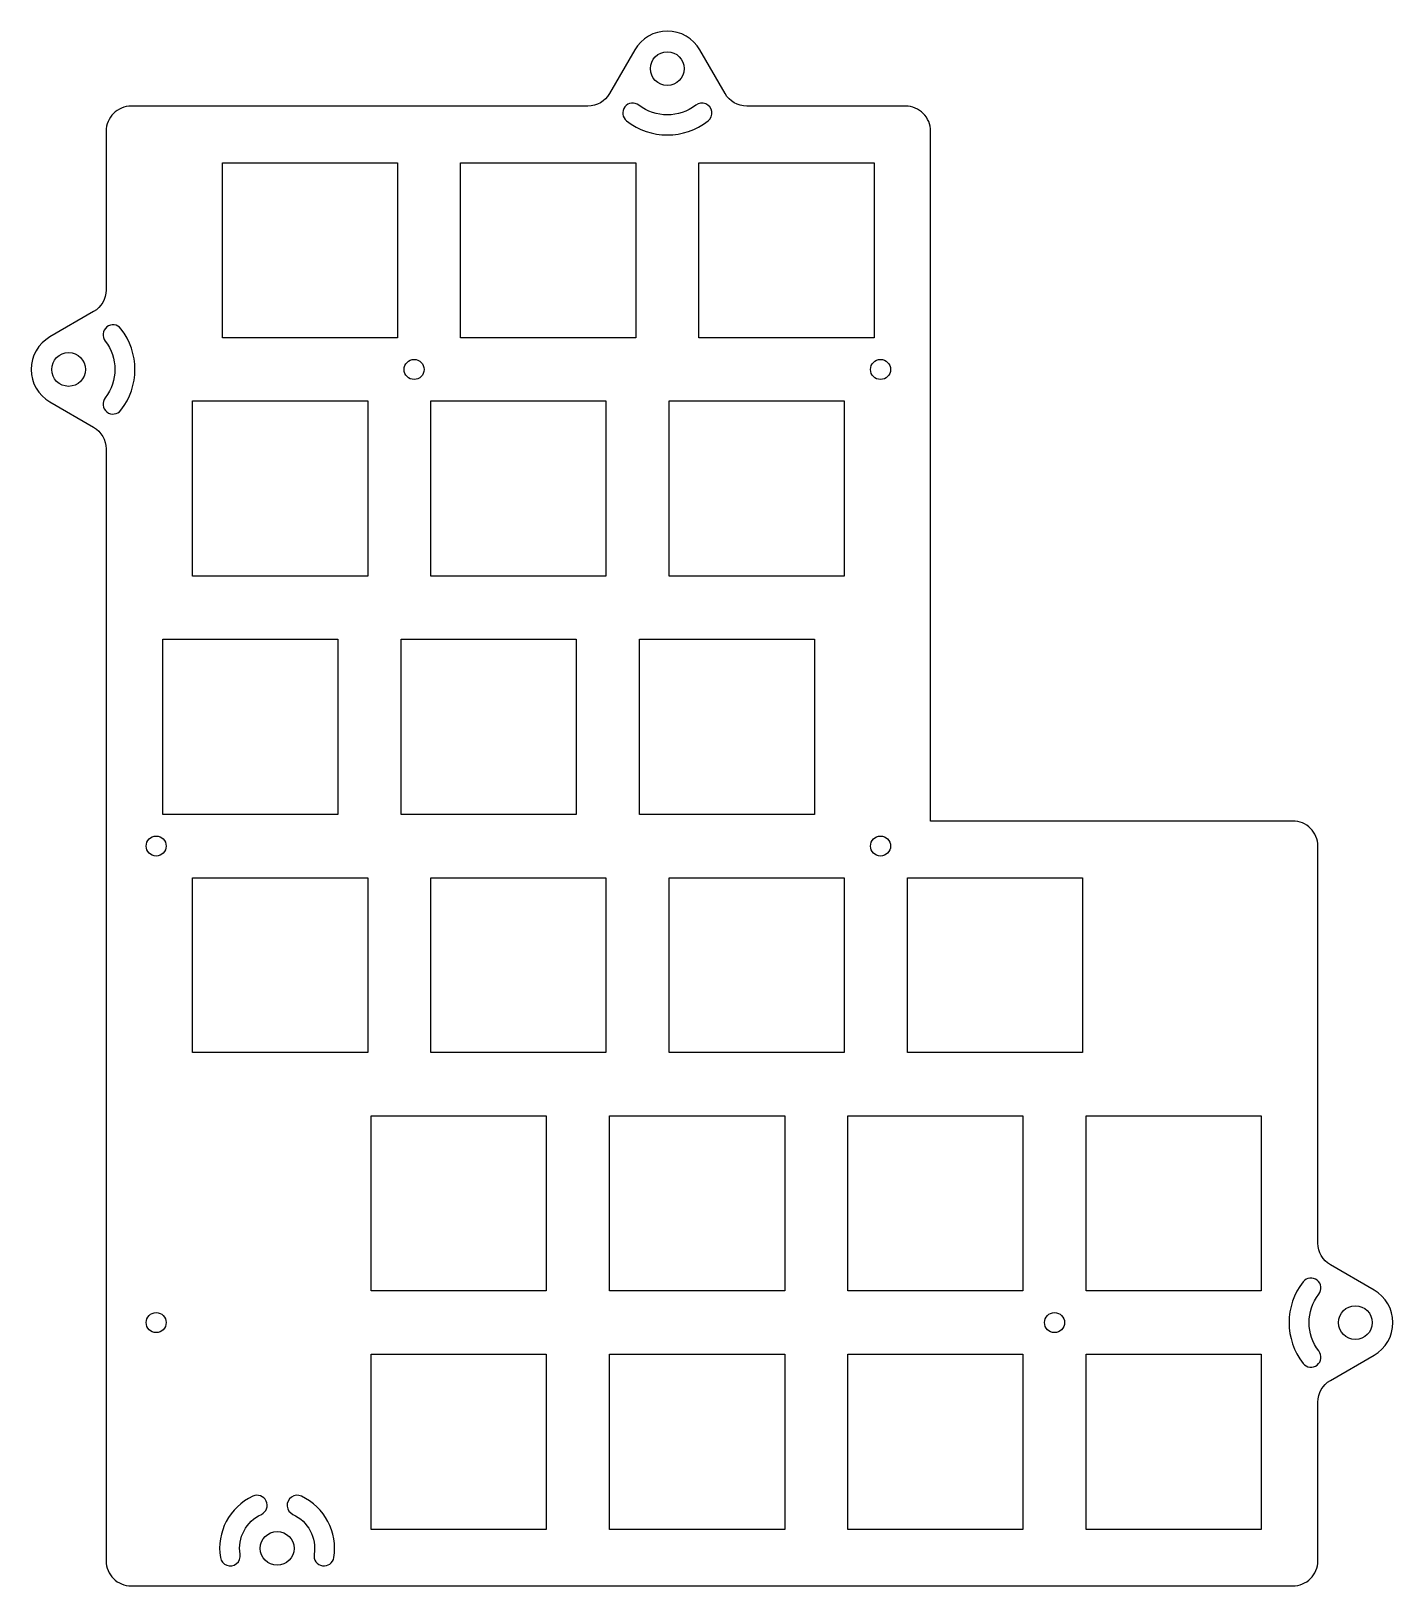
# Model space of a CAD drawing. Header units: millimetres. Extents: x -101 to 8, y -2 to 122.
import ezdxf

# ---------------------------------------------------------------- set-up
doc = ezdxf.new("R2010")
doc.units = ezdxf.units.MM
doc.layers.get('0').update_dxf_attribs({"linetype": 'CONTINUOUS'})

msp = doc.modelspace()

# ---------------------------------------------------------------- linework, layer by layer
for points in [[(-28.96, 114.3, 0.414214), (-30.96, 116.3), (-43.66, 116.3, -0.267949), (-45.39, 117.3), (-47.41, 120.8, 0.57735), (-52.6, 120.8), (-54.63, 117.3, -0.267949), (-56.36, 116.3), (-92.87, 116.3, 0.414214), (-94.87, 114.3), (-94.87, 101.6, -0.267949), (-95.87, 99.87), (-99.37, 97.85, 0.57735), (-99.37, 92.65), (-95.87, 90.63, -0.267949), (-94.87, 88.9), (-94.87, 0, 0.414214), (-92.87, -2), (0, -2, 0.414214), (2, 0), (2, 12.7, -0.267949), (3, 14.43), (6.5, 16.45, 0.57735), (6.5, 21.65), (3, 23.67, -0.267949), (2, 25.4), (2, 57.15, 0.414214), (0, 59.15), (-28.96, 59.15)], [(-46.75, 115.12, 1), (-47.73, 116.38, -0.3435), (-52.28, 116.38, 1), (-53.26, 115.12, 0.3435)], [(-93.69, 98.51, 1), (-94.95, 97.52, -0.3435), (-94.95, 92.98, 1), (-93.69, 91.99, 0.3435)], [(0.82, 15.79, 1), (2.08, 16.78, -0.3435), (2.08, 21.32, 1), (0.82, 22.31, 0.3435)], [(-85.74, 0.27, 1), (-84.16, 0.53, -0.335487), (-82.46, 3.72, 1), (-83.14, 5.17, 0.335487)], [(-79.26, 5.17, 1), (-79.94, 3.72, -0.335487), (-78.24, 0.53, 1), (-76.66, 0.27, 0.335487)]]:
    msp.add_lwpolyline(points, format="xyb", close=True)
for points in [[(-85.58, 97.78), (-85.58, 111.78), (-71.58, 111.78), (-71.58, 97.78)], [(-66.53, 111.78), (-52.53, 111.78), (-52.53, 97.78), (-66.53, 97.78)], [(-47.48, 111.78), (-33.48, 111.78), (-33.48, 97.78), (-47.48, 97.78)], [(-87.96, 92.73), (-73.96, 92.73), (-73.96, 78.73), (-87.96, 78.73)], [(-68.91, 92.73), (-54.91, 92.73), (-54.91, 78.73), (-68.91, 78.73)], [(-49.86, 92.73), (-35.86, 92.73), (-35.86, 78.73), (-49.86, 78.73)], [(-90.34, 73.68), (-76.34, 73.68), (-76.34, 59.68), (-90.34, 59.68)], [(-71.29, 73.68), (-57.29, 73.68), (-57.29, 59.68), (-71.29, 59.68)], [(-52.24, 73.68), (-38.24, 73.68), (-38.24, 59.68), (-52.24, 59.68)], [(-87.96, 54.62), (-73.96, 54.62), (-73.96, 40.63), (-87.96, 40.63)], [(-68.91, 54.62), (-54.91, 54.62), (-54.91, 40.63), (-68.91, 40.63)], [(-49.86, 54.62), (-35.86, 54.62), (-35.86, 40.63), (-49.86, 40.63)], [(-30.81, 54.62), (-16.81, 54.62), (-16.81, 40.63), (-30.81, 40.63)], [(-59.68, 35.58), (-59.68, 21.58), (-73.68, 21.58), (-73.68, 35.58)], [(-40.62, 35.58), (-40.62, 21.58), (-54.63, 21.58), (-54.63, 35.58)], [(-35.58, 35.58), (-21.58, 35.58), (-21.58, 21.58), (-35.58, 21.58)], [(-16.53, 21.58), (-16.53, 35.58), (-2.52, 35.58), (-2.52, 21.58)], [(-59.68, 16.52), (-59.68, 2.52), (-73.68, 2.52), (-73.68, 16.52)], [(-54.63, 2.52), (-54.63, 16.52), (-40.62, 16.52), (-40.62, 2.52)], [(-35.58, 2.52), (-35.58, 16.52), (-21.58, 16.52), (-21.58, 2.52)], [(-16.53, 2.52), (-16.53, 16.52), (-2.52, 16.52), (-2.52, 2.52)]]:
    msp.add_lwpolyline(points, close=True)
for centre, radius in [((-50.01, 119.3), 1.35), ((-97.87, 95.25), 1.35), ((-70.25, 95.25), 0.8), ((-32.96, 95.25), 0.8), ((-90.87, 57.15), 0.8), ((-32.96, 57.15), 0.8), ((5, 19.05), 1.35), ((-90.87, 19.05), 0.8), ((-19.05, 19.05), 0.8), ((-81.2, 1), 1.35)]:
    msp.add_circle(centre, radius)

doc.saveas('drawing.dxf')
